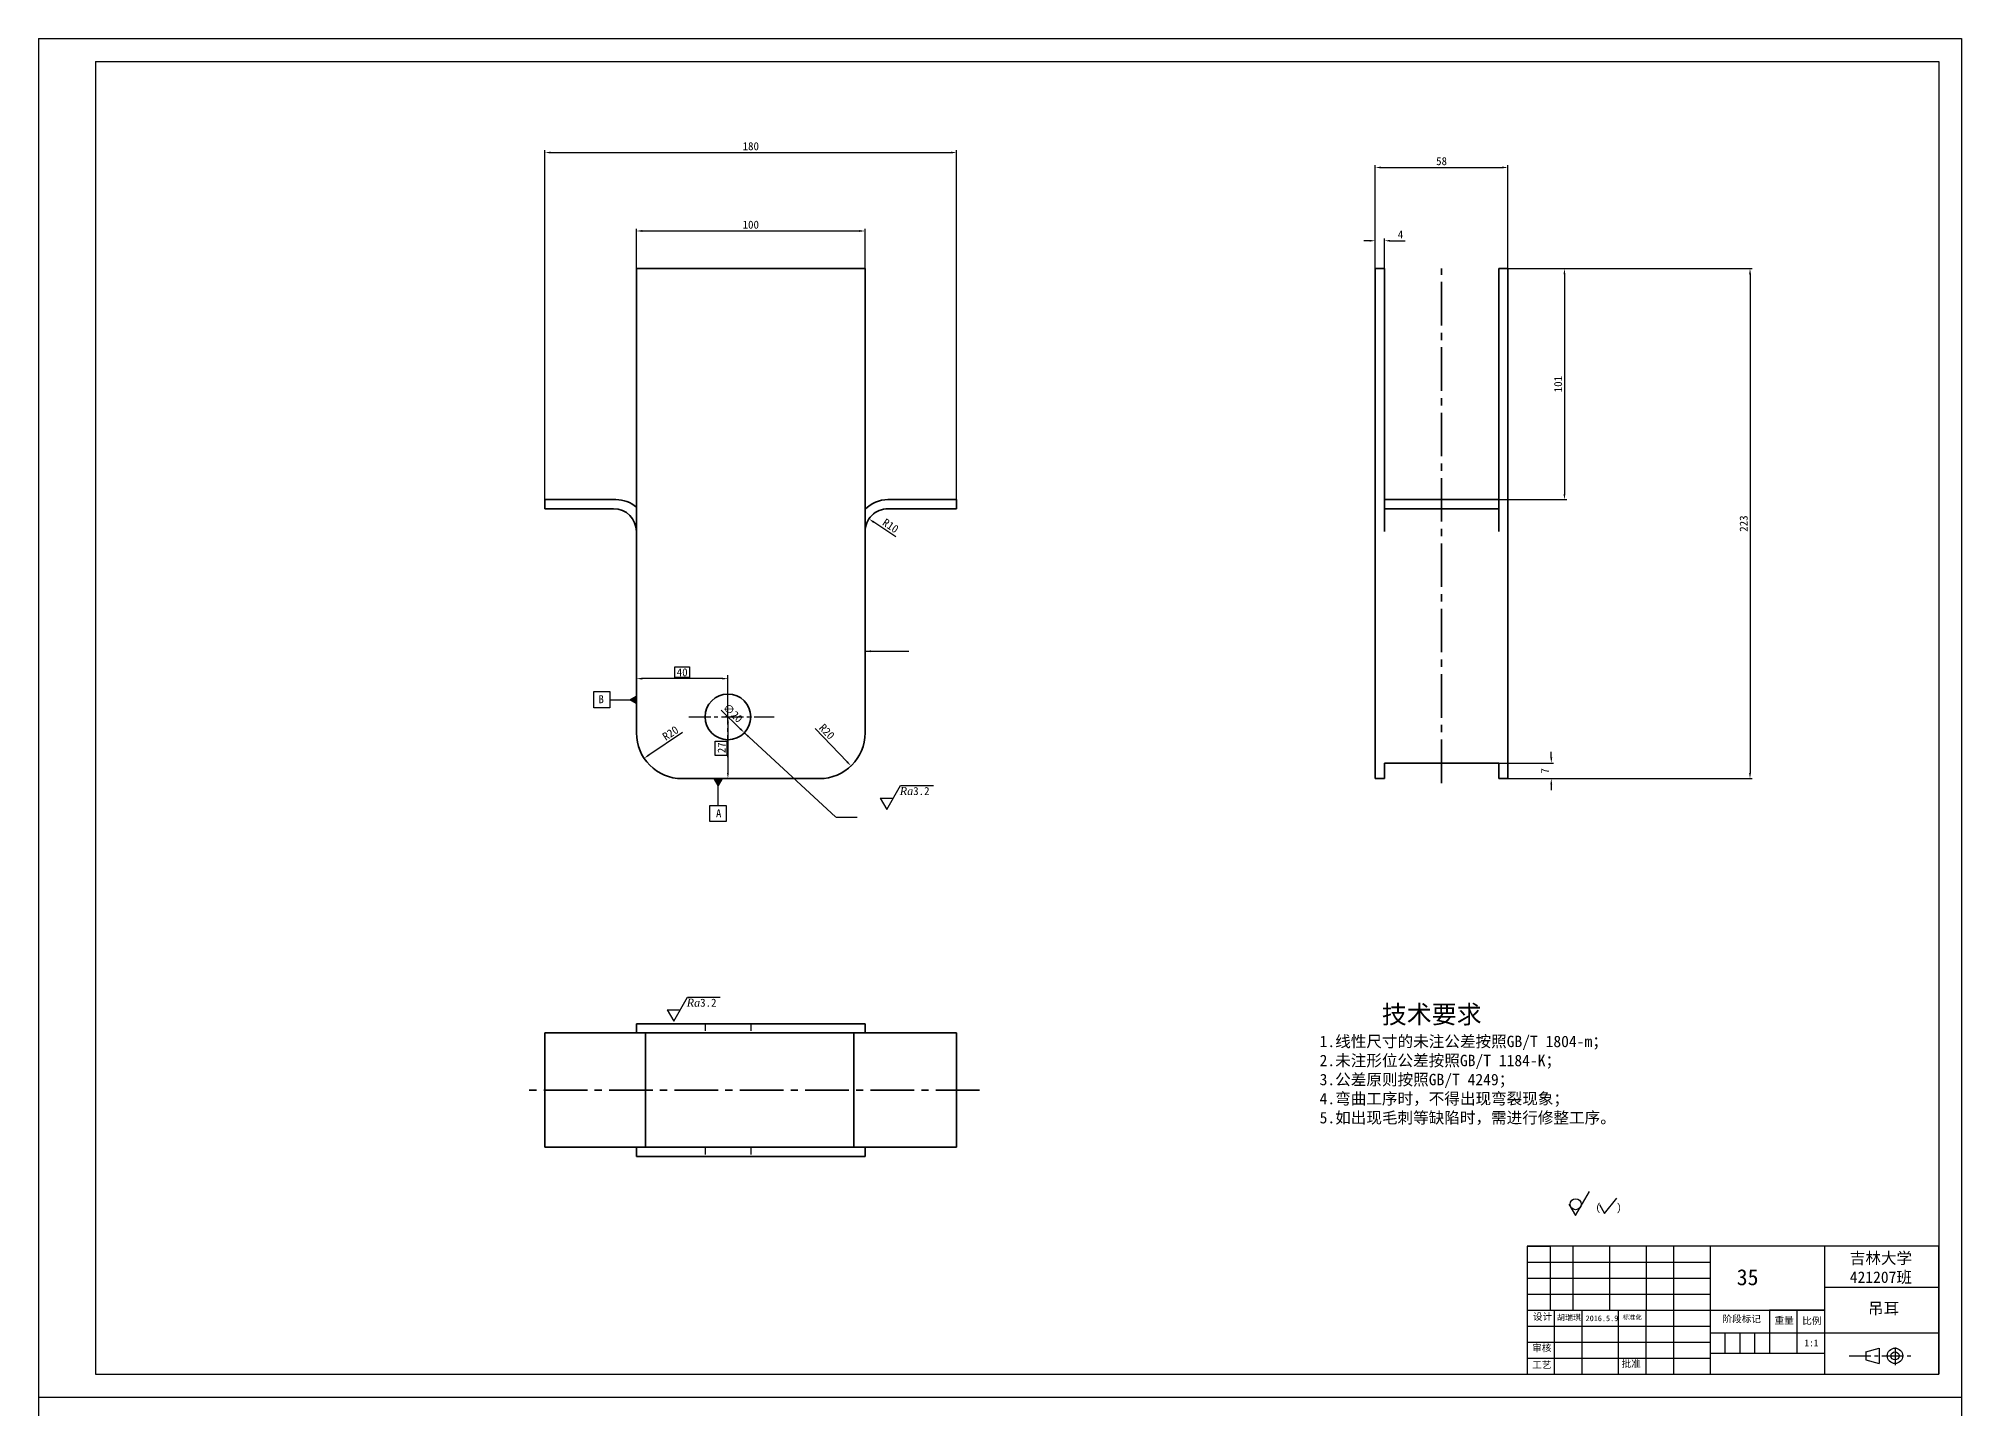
# Model space of a CAD drawing. Header units: millimetres. Extents: x -4667 to 8941, y -1665 to 5310.
# Drawn here: x 6279 to 7120, y 4711 to 5310 of the extents above; entities that cross this region are included whole.
import ezdxf

# ---------------------------------------------------------------- set-up
doc = ezdxf.new("R2010")
doc.units = ezdxf.units.MM
for name, pattern in [('ACAD_ISO02W100', [15, 12, -3]), ('CENTER2', [28.575, 19.05, -3.175, 3.175, -3.175]), ('DASHED2', [9.525, 6.35, -3.175])]:
    doc.linetypes.add(name, pattern=pattern)
for name, color, linetype in [('图层1', 7, 'CONTINUOUS'), ('尺寸', 4, 'CONTINUOUS'), ('尺寸标注', 3, 'CONTINUOUS'), ('文字', 3, 'CONTINUOUS'), ('点划线', 6, 'CENTER2'), ('细实线', 3, 'CONTINUOUS'), ('虚线', 4, 'DASHED2')]:
    doc.layers.add(name, color=color, linetype=linetype)
doc.layers.add('粗实线', color=2, linetype='CONTINUOUS', lineweight=30)
doc.styles.get("Standard").update_dxf_attribs({"font": '', "height": 3.5})
doc.styles.get('Standard').set_extended_font_data('SimSun')
doc.dimstyles.new('无偏差', dxfattribs={"dimtxt": 3.5, "dimasz": 2.5, "dimexe": 1, "dimexo": 0, "dimgap": 1, "dimtad": 1, "dimtoh": 1, "dimdec": 0, "dimzin": 0, "dimdsep": 46, "dimtxsty": 'Standard', "dimcen": 2.5, "dimclrd": 256, "dimadec": 0, "dimazin": 0, "dimtfac": 1, "dimtdec": 0, "dimtofl": 0, "dimtmove": 0, "dimatfit": 3, "dimfxl": 1, "dimtolj": 1, "dimtzin": 0, "dimarcsym": 0})
doc.dimstyles.new('无偏差$0', dxfattribs={"dimtxt": 3.5, "dimasz": 2.5, "dimexe": 1, "dimexo": 0, "dimgap": 1, "dimtad": 1, "dimtoh": 1, "dimdec": 0, "dimzin": 0, "dimdsep": 46, "dimtxsty": 'Standard', "dimcen": 2.5, "dimclrd": 256, "dimadec": 0, "dimazin": 0, "dimtfac": 1, "dimtdec": 0, "dimtofl": 0, "dimtmove": 0, "dimatfit": 3, "dimfxl": 1, "dimtolj": 1, "dimtzin": 0, "dimarcsym": 0})

# ---------------------------------------------------------------- blocks, each defined once
blk = doc.blocks.new('*D220')
at = {"layer": '尺寸', "color": 0, "lineweight": -2, "ltscale": 0.5}
for p, q in [((6540.71, 5006.51), (6540.71, 5031.22)), ((6580.71, 5013.51), (6580.71, 5031.22))]:
    blk.add_line(p, q, dxfattribs=at)
at = {"layer": '尺寸', "lineweight": -2, "ltscale": 0.5}
blk.add_line((6578.21, 5030.22), (6543.21, 5030.22), dxfattribs=at)
at = {"layer": '尺寸', "ltscale": 0.5}
for points in [[(6543.21, 5030.64), (6543.21, 5029.81), (6540.71, 5030.22)], [(6578.21, 5030.64), (6578.21, 5029.81), (6580.71, 5030.22)]]:
    blk.add_solid(points, dxfattribs=at)
at = {"layer": '尺寸', "color": 0, "ltscale": 0.5, "insert": (6560.71, 5032.97), "char_height": 3.5, "attachment_point": 5}
blk.add_mtext('\\A1;40', dxfattribs=at)
blk = doc.blocks.new('*D221')
at = {"layer": '尺寸', "color": 0, "lineweight": -2, "ltscale": 0.5}
for p, q in [((6580.71, 5013.51), (6579.71, 5013.51)), ((6560.71, 4986.51), (6581.71, 4986.51))]:
    blk.add_line(p, q, dxfattribs=at)
at = {"layer": '尺寸', "lineweight": -2, "ltscale": 0.5}
blk.add_line((6580.71, 5011.01), (6580.71, 4989.01), dxfattribs=at)
at = {"layer": '尺寸', "ltscale": 0.5}
for points in [[(6580.29, 5011.01), (6581.12, 5011.01), (6580.71, 5013.51)], [(6580.29, 4989.01), (6581.12, 4989.01), (6580.71, 4986.51)]]:
    blk.add_solid(points, dxfattribs=at)
at = {"layer": '尺寸', "color": 0, "ltscale": 0.5, "insert": (6577.96, 5000.01), "char_height": 3.5, "attachment_point": 5, "rotation": 90}
blk.add_mtext('\\A1;27', dxfattribs=at)
blk = doc.blocks.new('*D222')
at = {"layer": '尺寸', "lineweight": -2, "ltscale": 0.5}
blk.add_line((6560.88, 5006.63), (6546.15, 4996.79), dxfattribs=at)
at = {"layer": '尺寸', "ltscale": 0.5}
blk.add_solid([(6545.92, 4997.14), (6546.38, 4996.45), (6544.07, 4995.41)], dxfattribs=at)
at = {"layer": '尺寸', "color": 0, "ltscale": 0.5, "insert": (6555.59, 5006.4), "char_height": 3.5, "attachment_point": 5, "rotation": 33.73698}
blk.add_mtext('\\A1;R20', dxfattribs=at)
blk = doc.blocks.new('*D223')
at = {"layer": '尺寸', "lineweight": -2, "ltscale": 0.5}
blk.add_line((6618.87, 5008.43), (6632.8, 4993.87), dxfattribs=at)
at = {"layer": '尺寸', "ltscale": 0.5}
blk.add_solid([(6633.11, 4994.16), (6632.5, 4993.58), (6634.53, 4992.06)], dxfattribs=at)
at = {"layer": '尺寸', "color": 0, "ltscale": 0.5, "insert": (6623.99, 5007.06), "char_height": 3.5, "attachment_point": 5, "rotation": 313.73544}
blk.add_mtext('\\A1;R20', dxfattribs=at)
blk = doc.blocks.new('*D224')
at = {"layer": '尺寸', "lineweight": -2, "ltscale": 0.5}
blk.add_line((6654.08, 5092.26), (6644.47, 5098.67), dxfattribs=at)
at = {"layer": '尺寸', "ltscale": 0.5}
blk.add_solid([(6644.7, 5099.02), (6644.23, 5098.33), (6642.39, 5100.06)], dxfattribs=at)
at = {"layer": '尺寸', "color": 0, "ltscale": 0.5, "insert": (6651.84, 5097.06), "char_height": 3.5, "attachment_point": 5, "rotation": 326.31147}
blk.add_mtext('\\A1;R10', dxfattribs=at)
blk = doc.blocks.new('*D225')
at = {"layer": '尺寸', "color": 0, "lineweight": -2, "ltscale": 0.5}
for p, q in [((6540.71, 5209.51), (6540.71, 5226.94)), ((6640.71, 5209.51), (6640.71, 5226.94))]:
    blk.add_line(p, q, dxfattribs=at)
at = {"layer": '尺寸', "lineweight": -2, "ltscale": 0.5}
blk.add_line((6543.21, 5225.94), (6638.21, 5225.94), dxfattribs=at)
at = {"layer": '尺寸', "ltscale": 0.5}
for points in [[(6543.21, 5226.36), (6543.21, 5225.53), (6540.71, 5225.94)], [(6638.21, 5226.36), (6638.21, 5225.53), (6640.71, 5225.94)]]:
    blk.add_solid(points, dxfattribs=at)
at = {"layer": '尺寸', "color": 0, "ltscale": 0.5, "insert": (6590.71, 5228.69), "char_height": 3.5, "attachment_point": 5}
blk.add_mtext('\\A1;100', dxfattribs=at)
blk = doc.blocks.new('*D226')
at = {"layer": '尺寸', "color": 0, "lineweight": -2, "ltscale": 0.5}
for p, q in [((6500.71, 5108.51), (6500.71, 5261.23)), ((6680.71, 5108.51), (6680.71, 5261.23))]:
    blk.add_line(p, q, dxfattribs=at)
at = {"layer": '尺寸', "lineweight": -2, "ltscale": 0.5}
blk.add_line((6503.21, 5260.23), (6678.21, 5260.23), dxfattribs=at)
at = {"layer": '尺寸', "ltscale": 0.5}
for points in [[(6503.21, 5260.65), (6503.21, 5259.82), (6500.71, 5260.23)], [(6678.21, 5260.65), (6678.21, 5259.82), (6680.71, 5260.23)]]:
    blk.add_solid(points, dxfattribs=at)
at = {"layer": '尺寸', "color": 0, "ltscale": 0.5, "insert": (6590.71, 5262.98), "char_height": 3.5, "attachment_point": 5}
blk.add_mtext('\\A1;180', dxfattribs=at)
blk = doc.blocks.new('*D227')
at = {"layer": '尺寸', "color": 0, "lineweight": -2, "ltscale": 0.5}
for p, q in [((6863.8, 5209.51), (6863.8, 5222.68)), ((6867.8, 5209.51), (6867.8, 5222.68))]:
    blk.add_line(p, q, dxfattribs=at)
at = {"layer": '尺寸', "lineweight": -2, "ltscale": 0.5}
for p, q in [((6861.3, 5221.68), (6858.8, 5221.68)), ((6870.3, 5221.68), (6876.93, 5221.68))]:
    blk.add_line(p, q, dxfattribs=at)
at = {"layer": '尺寸', "ltscale": 0.5}
for points in [[(6861.3, 5222.09), (6861.3, 5221.26), (6863.8, 5221.68)], [(6870.3, 5222.09), (6870.3, 5221.26), (6867.8, 5221.68)]]:
    blk.add_solid(points, dxfattribs=at)
at = {"layer": '尺寸', "color": 0, "ltscale": 0.5, "insert": (6874.86, 5224.43), "char_height": 3.5, "attachment_point": 5}
blk.add_mtext('\\A1;4', dxfattribs=at)
blk = doc.blocks.new('*D228')
at = {"layer": '尺寸', "color": 0, "lineweight": -2, "ltscale": 0.5}
for p, q in [((6863.8, 5209.51), (6863.8, 5254.7)), ((6921.8, 5209.51), (6921.8, 5254.7))]:
    blk.add_line(p, q, dxfattribs=at)
at = {"layer": '尺寸', "lineweight": -2, "ltscale": 0.5}
blk.add_line((6866.3, 5253.7), (6919.3, 5253.7), dxfattribs=at)
at = {"layer": '尺寸', "ltscale": 0.5}
for points in [[(6866.3, 5254.12), (6866.3, 5253.29), (6863.8, 5253.7)], [(6919.3, 5254.12), (6919.3, 5253.29), (6921.8, 5253.7)]]:
    blk.add_solid(points, dxfattribs=at)
at = {"layer": '尺寸', "color": 0, "ltscale": 0.5, "insert": (6892.8, 5256.45), "char_height": 3.5, "attachment_point": 5}
blk.add_mtext('\\A1;58', dxfattribs=at)
blk = doc.blocks.new('*D229')
at = {"layer": '尺寸', "color": 0, "lineweight": -2, "ltscale": 0.5}
for p, q in [((6921.8, 5209.51), (7028.69, 5209.51)), ((6921.8, 4986.51), (7028.69, 4986.51))]:
    blk.add_line(p, q, dxfattribs=at)
at = {"layer": '尺寸', "lineweight": -2, "ltscale": 0.5}
blk.add_line((7027.69, 5207.01), (7027.69, 4989.01), dxfattribs=at)
at = {"layer": '尺寸', "ltscale": 0.5}
for points in [[(7027.27, 5207.01), (7028.11, 5207.01), (7027.69, 5209.51)], [(7027.27, 4989.01), (7028.11, 4989.01), (7027.69, 4986.51)]]:
    blk.add_solid(points, dxfattribs=at)
at = {"layer": '尺寸', "color": 0, "ltscale": 0.5, "insert": (7024.94, 5098.01), "char_height": 3.5, "attachment_point": 5, "rotation": 90}
blk.add_mtext('\\A1;223', dxfattribs=at)
blk = doc.blocks.new('*D230')
at = {"layer": '尺寸', "color": 0, "lineweight": -2, "ltscale": 0.5}
for p, q in [((6921.8, 5209.51), (6947.54, 5209.51)), ((6917.8, 5108.51), (6947.54, 5108.51))]:
    blk.add_line(p, q, dxfattribs=at)
at = {"layer": '尺寸', "lineweight": -2, "ltscale": 0.5}
blk.add_line((6946.54, 5207.01), (6946.54, 5111.01), dxfattribs=at)
at = {"layer": '尺寸', "ltscale": 0.5}
for points in [[(6946.12, 5207.01), (6946.95, 5207.01), (6946.54, 5209.51)], [(6946.12, 5111.01), (6946.95, 5111.01), (6946.54, 5108.51)]]:
    blk.add_solid(points, dxfattribs=at)
at = {"layer": '尺寸', "color": 0, "ltscale": 0.5, "insert": (6943.79, 5159.01), "char_height": 3.5, "attachment_point": 5, "rotation": 90}
blk.add_mtext('\\A1;101', dxfattribs=at)
blk = doc.blocks.new('*D231')
at = {"layer": '尺寸', "lineweight": -2, "ltscale": 0.5}
for p, q in [((6940.78, 4995.78), (6940.78, 4998.28)), ((6940.78, 4984.01), (6940.78, 4981.51))]:
    blk.add_line(p, q, dxfattribs=at)
at = {"layer": '尺寸', "color": 0, "lineweight": -2, "ltscale": 0.5}
for p, q in [((6917.8, 4993.28), (6941.78, 4993.28)), ((6921.8, 4986.51), (6941.78, 4986.51))]:
    blk.add_line(p, q, dxfattribs=at)
at = {"layer": '尺寸', "ltscale": 0.5}
for points in [[(6940.37, 4995.78), (6941.2, 4995.78), (6940.78, 4993.28)], [(6940.37, 4984.01), (6941.2, 4984.01), (6940.78, 4986.51)]]:
    blk.add_solid(points, dxfattribs=at)
at = {"layer": '尺寸', "color": 0, "ltscale": 0.5, "insert": (6938.03, 4989.9), "char_height": 3.5, "attachment_point": 5, "rotation": 90}
blk.add_mtext('\\A1;7', dxfattribs=at)
blk = doc.blocks.new('*D244')
at = {"layer": '尺寸', "lineweight": -2, "ltscale": 0.5}
blk.add_line((6577.71, 5016.41), (6586.1, 5008.3), dxfattribs=at)
at = {"layer": '尺寸', "ltscale": 0.5}
blk.add_solid([(6586.39, 5008.6), (6585.81, 5008), (6587.89, 5006.56)], dxfattribs=at)
at = {"layer": '尺寸', "color": 0, "ltscale": 0.5, "insert": (6582.92, 5015.2), "char_height": 3.5, "attachment_point": 5, "rotation": 315.95888}
blk.add_mtext('\\A1;∅20', dxfattribs=at)

msp = doc.modelspace()

# ---------------------------------------------------------------- hatches: boundary and pattern name
at = {"layer": '文字', "ltscale": 0.5}
for points in [[(6537.76, 5021.02), (6540.53, 5019.41), (6540.53, 5022.62)], [(6576.38, 4983.49), (6577.98, 4986.27), (6574.78, 4986.27)]]:
    msp.add_hatch(color=256, dxfattribs=at).paths.add_polyline_path(points)

# ---------------------------------------------------------------- linework, layer by layer
at = {"layer": '尺寸标注', "ltscale": 0.5}
for points in [[(6557.47, 5035.35), (6563.98, 5035.35), (6563.98, 5030.69), (6557.47, 5030.69)], [(6575.19, 5002.85), (6580.18, 5002.85), (6580.18, 4996.67), (6575.19, 4996.67)]]:
    msp.add_lwpolyline(points, close=True, dxfattribs=at)
at = {"layer": '文字', "ltscale": 0.5}
for p, q in [((6650.54, 5042.21), (6659.86, 5042.21)), ((6529.08, 5021.02), (6537.76, 5021.02)), ((6537.76, 5021.02), (6540.53, 5022.62)), ((6540.53, 5019.41), (6537.76, 5021.02)), ((6540.53, 5019.41), (6540.53, 5022.62)), ((6577.98, 4986.27), (6574.78, 4986.27)), ((6576.38, 4983.49), (6574.78, 4986.27)), ((6577.98, 4986.27), (6576.38, 4983.49)), ((6576.38, 4974.82), (6576.38, 4983.49)), ((6650.19, 4973), (6656.25, 4983.5)), ((6656.25, 4983.5), (6670.57, 4983.5)), ((6647.3, 4978), (6653.07, 4978)), ((6647.3, 4978), (6650.19, 4973)), ((6627.99, 4969.6), (6637.3, 4969.6)), ((6557.01, 4880.46), (6563.07, 4890.96)), ((6563.07, 4890.96), (6577.39, 4890.96)), ((6554.12, 4885.46), (6559.9, 4885.46)), ((6554.12, 4885.46), (6557.01, 4880.46)), ((6951.41, 4795.52), (6957.48, 4806.02)), ((6948.53, 4800.52), (6951.41, 4795.52))]:
    msp.add_line(p, q, dxfattribs=at)
for points in [[(6522.08, 5017.46), (6522.08, 5024.62), (6529.08, 5024.62), (6529.08, 5017.46)], [(6579.94, 4967.82), (6572.78, 4967.82), (6572.78, 4974.82), (6579.94, 4974.82)]]:
    msp.add_lwpolyline(points, close=True, dxfattribs=at)
at = {"layer": '点划线', "lineweight": 35}
for p, q in [((6892.8, 4984.58), (6892.8, 5209.51)), ((6690.7, 4850.36), (6492.95, 4850.36))]:
    msp.add_line(p, q, dxfattribs=at)
at = {"layer": '点划线', "ltscale": 0.5}
for p, q in [((6580.71, 4995.93), (6580.71, 5031.71)), ((6563.65, 5013.51), (6600.92, 5013.51)), ((7091.1, 4737.81), (7091.1, 4730.01)), ((7071.04, 4734.14), (7098.45, 4734.14))]:
    msp.add_line(p, q, dxfattribs=at)
at = {"layer": '粗实线'}
for p, q in [((6304.2, 5300.11), (7110.2, 5300.11)), ((6304.2, 5300.11), (6304.2, 4726.11)), ((7110.2, 5300.11), (7110.2, 4726.11)), ((6304.2, 4726.11), (7110.2, 4726.11))]:
    msp.add_line(p, q, dxfattribs=at)
at = {"layer": '粗实线', "lineweight": 35}
for p, q in [((6540.71, 5209.51), (6640.71, 5209.51)), ((6540.71, 5006.51), (6540.71, 5209.51)), ((6640.71, 5209.51), (6640.71, 5006.51)), ((6863.8, 5006.51), (6863.8, 5209.51)), ((6867.8, 5108.51), (6867.8, 5209.51)), ((6917.8, 5108.51), (6917.8, 5209.51)), ((6921.8, 5006.51), (6921.8, 5209.51)), ((6531.71, 5108.51), (6500.71, 5108.51)), ((6650.71, 5108.51), (6680.71, 5108.51)), ((6867.8, 5108.51), (6917.8, 5108.51)), ((6530.71, 5104.51), (6500.71, 5104.51)), ((6650.71, 5104.51), (6680.71, 5104.51)), ((6917.8, 5104.51), (6867.8, 5104.51)), ((6863.8, 4986.51), (6863.8, 5006.51)), ((6921.8, 4986.51), (6921.8, 5006.51)), ((6917.8, 4993.28), (6867.8, 4993.28)), ((6620.71, 4986.51), (6560.71, 4986.51)), ((6640.71, 4879.36), (6540.71, 4879.36)), ((6530.71, 4875.36), (6500.71, 4875.36)), ((6500.71, 4875.36), (6500.71, 4825.36)), ((6640.71, 4875.36), (6540.71, 4875.36)), ((6544.71, 4875.36), (6544.71, 4825.36)), ((6635.71, 4875.36), (6635.71, 4825.36)), ((6649.71, 4875.36), (6680.71, 4875.36)), ((6680.71, 4825.36), (6680.71, 4875.36)), ((6530.71, 4825.36), (6500.71, 4825.36)), ((6640.71, 4825.36), (6540.71, 4825.36)), ((6640.71, 4821.36), (6540.71, 4821.36)), ((6649.71, 4825.36), (6680.71, 4825.36))]:
    msp.add_line(p, q, dxfattribs=at)
at = {"layer": '粗实线', "lineweight": 35, "ltscale": 0.1}
for p, q in [((6863.8, 5209.51), (6867.8, 5209.51)), ((6917.8, 5209.51), (6921.8, 5209.51)), ((6500.71, 5108.51), (6500.71, 5104.51)), ((6680.71, 5104.51), (6680.71, 5108.51)), ((6867.8, 5104.51), (6867.8, 5108.51)), ((6917.8, 5108.51), (6917.8, 5104.51)), ((6863.8, 4986.51), (6867.8, 4986.51)), ((6917.8, 4986.51), (6921.8, 4986.51)), ((6540.71, 4875.36), (6540.71, 4879.36)), ((6640.71, 4875.36), (6640.71, 4879.36)), ((6540.71, 4821.36), (6540.71, 4825.36)), ((6640.71, 4821.36), (6640.71, 4825.36))]:
    msp.add_line(p, q, dxfattribs=at)
at = {"layer": '粗实线', "lineweight": 35, "ltscale": 0.25}
for p, q in [((6867.8, 5104.51), (6867.8, 5094.51)), ((6917.8, 5094.51), (6917.8, 5104.51)), ((6540.71, 4875.36), (6530.71, 4875.36)), ((6530.71, 4825.36), (6540.71, 4825.36))]:
    msp.add_line(p, q, dxfattribs=at)
at = {"layer": '粗实线', "lineweight": 35, "ltscale": 0.169281}
for p, q in [((6867.8, 4993.28), (6867.8, 4986.51)), ((6917.8, 4986.51), (6917.8, 4993.28))]:
    msp.add_line(p, q, dxfattribs=at)
at = {"layer": '粗实线', "lineweight": 35, "ltscale": 0.225}
for p, q in [((6649.71, 4875.36), (6640.71, 4875.36)), ((6640.71, 4825.36), (6649.71, 4825.36))]:
    msp.add_line(p, q, dxfattribs=at)
at = {"layer": '粗实线', "color": 2, "linetype": 'Continuous', "lineweight": 30}
for p, q in [((6930.25, 4782.1), (6930.25, 4726.11)), ((7110.2, 4782.1), (6930.25, 4782.1)), ((6930.25, 4782.1), (6940.25, 4782.1)), ((6930.25, 4782.1), (6930.25, 4775.1)), ((6940.25, 4782.1), (6940.25, 4754.1)), ((6950.25, 4782.1), (6950.25, 4754.1)), ((6966.24, 4782.1), (6966.24, 4754.1)), ((6982.24, 4782.1), (6982.24, 4754.1)), ((6994.23, 4782.1), (6994.23, 4726.11)), ((7010.23, 4782.1), (7010.23, 4726.11)), ((7060.21, 4782.1), (7060.21, 4726.11)), ((7110.2, 4726.11), (7110.2, 4782.1)), ((7110.2, 4726.11), (7110.2, 4782.1)), ((6930.25, 4761.1), (7010.23, 4761.1)), ((7110.2, 4764.1), (7060.21, 4764.1)), ((6930.25, 4754.1), (7060.21, 4754.1)), ((6942.25, 4726.11), (6942.25, 4754.1)), ((6954.24, 4726.11), (6954.24, 4754.1)), ((6970.24, 4726.11), (6970.24, 4754.1)), ((6982.24, 4726.11), (6982.24, 4754.1)), ((7036.22, 4754.1), (7036.22, 4735.11)), ((7060.21, 4754.1), (7036.22, 4754.1)), ((7048.22, 4754.1), (7048.22, 4735.11)), ((6930.25, 4747.11), (7010.23, 4747.11)), ((7110.2, 4744.11), (7010.23, 4744.11)), ((7016.73, 4744.11), (7016.73, 4735.11)), ((7023.22, 4744.11), (7023.22, 4735.11)), ((7029.72, 4744.11), (7029.72, 4735.11)), ((7110.2, 4726.11), (7110.2, 4744.11)), ((7060.21, 4735.11), (7010.23, 4735.11)), ((6930.25, 4726.11), (6942.25, 4726.11))]:
    msp.add_line(p, q, dxfattribs=at)
at = {"layer": '粗实线', "ltscale": 0.5}
for p, q in [((7078.37, 4735.89), (7084.18, 4737.5)), ((7078.37, 4735.89), (7078.37, 4732.39)), ((7084.18, 4737.5), (7084.18, 4730.78)), ((7078.37, 4732.39), (7084.18, 4730.78))]:
    msp.add_line(p, q, dxfattribs=at)
at = {"layer": '粗实线', "lineweight": 35}
msp.add_circle((6580.71, 5013.51), 10, dxfattribs=at)
at = {"layer": '粗实线', "ltscale": 0.5}
for radius in [3.36, 1.75]:
    msp.add_circle((7091.1, 4734.14), radius, dxfattribs=at)
at = {"layer": '粗实线', "lineweight": 35}
for centre, radius, start, end in [((6531.71, 5094.51), 14, 49.9948, 90), ((6650.71, 5094.51), 14, 90, 135.58469), ((6530.71, 5094.51), 10, 0, 90), ((6650.71, 5094.51), 10, 90, 180.00001), ((6560.71, 5006.51), 20, 180.00001, 270), ((6620.71, 5006.51), 20, 270, 0)]:
    msp.add_arc(centre, radius, start, end, dxfattribs=at)
at = {"layer": '细实线'}
for p, q in [((6279.2, 5310.11), (7120.2, 5310.11)), ((6279.2, 5310.11), (6279.2, 4716.11)), ((7120.2, 5310.11), (7120.2, 4716.11)), ((6279.2, 4716.11), (7120.2, 4716.11)), ((6279.2, 4716.11), (6279.2, 4122.11)), ((6279.2, 4716.11), (7120.2, 4716.11)), ((7120.2, 4716.11), (7120.2, 4122.11))]:
    msp.add_line(p, q, dxfattribs=at)
at = {"layer": '细实线', "ltscale": 0.5}
for p, q in [((6964.03, 4796.34), (6969.5, 4803.11)), ((6961.87, 4800.38), (6964.03, 4796.34))]:
    msp.add_line(p, q, dxfattribs=at)
at = {"layer": '细实线', "color": 3, "linetype": 'Continuous', "lineweight": -3}
for p, q in [((6930.25, 4775.1), (7010.23, 4775.1)), ((6930.25, 4768.1), (7010.23, 4768.1)), ((6930.25, 4740.11), (7010.23, 4740.11)), ((6930.25, 4733.11), (7010.23, 4733.11))]:
    msp.add_line(p, q, dxfattribs=at)
at = {"layer": '细实线', "ltscale": 0.5}
msp.add_circle((6951.44, 4800.44), 2.42, dxfattribs=at)
at = {"layer": '虚线', "ltscale": 0.5}
for p, q in [((6570.71, 4879.36), (6570.71, 4875.36)), ((6590.71, 4879.36), (6590.71, 4875.36)), ((6570.71, 4825.36), (6570.71, 4821.36)), ((6590.71, 4825.36), (6590.71, 4821.36))]:
    msp.add_line(p, q, dxfattribs=at)

# ---------------------------------------------------------------- texts
at = {"layer": '图层1', "color": 3, "linetype": 'ACAD_ISO02W100', "lineweight": -3, "insert": (7071.31, 4779.38), "char_height": 2.4992, "width": 45.6676, "attachment_point": 1}
msp.add_mtext('{\\fSimSun|b0|i0|c134|p2;\\H2x;吉林大学\\P421207班}', dxfattribs=at)
at = {"layer": '图层1', "color": 3, "linetype": 'Continuous', "lineweight": -3, "attachment_point": 1}
for s, insert, char_height, width in [('35', (7021.88, 4772.03), 6.998, 42.8123), ('{\\fSimSun|b0|i0|c134|p2;2016.5.9}', (6955.79, 4751.81), 2.4992, 14.8397), ('{\\fSimSun|b0|i0|c134|p2;阶段标记}', (7015.66, 4751.78), 2.9991, 23.5644), ('{\\fSimSun|b0|i0|c134|p2;\\H1.667x;吊耳}', (7079.28, 4757.37), 2.9991, 45.8271), ('{\\fSimSun|b0|i0|c134|p2;重量}', (7038.38, 4751.18), 2.9991, 9.8586), ('{\\fSimSun|b0|i0|c134|p2;比例}', (7050.53, 4750.94), 2.9991, 10.4597), ('{\\fSimSun|b0|i0|c134|p2;1:1}', (7051.49, 4741.33), 2.9991, 10.2192)]:
    msp.add_mtext(s, dxfattribs=dict(at, insert=insert, char_height=char_height, width=width))
at = {"layer": '尺寸', "ltscale": 0.5, "char_height": 3.5, "width": 18.064, "attachment_point": 1}
for insert in [(6655.87, 4982.84), (6562.69, 4890.3)]:
    msp.add_mtext('{\\fTimes New Roman|b0|i1|c238|p18;Ra}3.2', dxfattribs=dict(at, insert=insert))
at = {"layer": '文字', "ltscale": 0.5, "char_height": 3.5, "width": 4.6861, "attachment_point": 1}
for s, insert in [('B', (6524.1, 5022.99)), ('A', (6575.47, 4973.09))]:
    msp.add_mtext(s, dxfattribs=dict(at, insert=insert))
at = {"layer": '文字', "linetype": 'Continuous', "lineweight": -3, "insert": (6839.47, 4887.46), "char_height": 2.4992, "width": 154.1638, "attachment_point": 1}
msp.add_mtext('{\\fSimSun|b0|i0|c134|p54;\\H2x;        \\H1.601x;技术要求\\P\\fSimSun|b0|i0|c134|p2;\\H0.6248x;1.线性尺寸的未注公差按照GB/T 1804-m；\\P2.未注形位公差按照GB/T 1184-K；\\P3.公差原则按照GB/T 4249；\\P\\H0.9997x;4.弯曲工序时，不得出现弯裂现象；\\P5.如出现毛刺等缺陷时，需进行修整工序。}', dxfattribs=at)
at = {"layer": '粗实线', "color": 3, "linetype": 'Continuous', "lineweight": -3, "attachment_point": 1}
for s, insert, char_height, width in [('{\\fSimSun|b0|i0|c134|p54;\\H1.2x;设计}', (6932.76, 4752.8), 2.4992, 10.6329), ('{\\fSimSun|b0|i0|c134|p2;标准化}', (6971.97, 4751.97), 1.9994, 10.27), ('{\\fSimSun|b0|i0|c134|p54;审核}', (6932.43, 4739.08), 2.9991, 10.1899), ('{\\fSimSun|b0|i0|c134|p54;工艺}', (6932.43, 4731.66), 2.9991, 10.0791), ('{\\fSimSun|b0|i0|c134|p54;批准}', (6971.53, 4732.22), 2.9991, 9.4146)]:
    msp.add_mtext(s, dxfattribs=dict(at, insert=insert, char_height=char_height, width=width))
at = {"layer": '细实线', "ltscale": 0.5, "insert": (6960.14, 4800.75), "char_height": 3.5, "attachment_point": 1}
msp.add_mtext_dynamic_manual_height_columns('{\\H0.95833x;(   )}', width=19.5269, gutter_width=17.5, heights=[0], dxfattribs=at)
at = {"layer": '细实线', "insert": (6943.25, 4752.16), "char_height": 2.5, "width": 15.0266, "attachment_point": 1}
msp.add_mtext('胡瑞琪{\\fￋￎￌﾣﾤ|b0|i0|c134|p2; }', dxfattribs=at)

# ---------------------------------------------------------------- dimensions: what is measured, and where the dimension line sits
at = {"layer": '尺寸', "ltscale": 0.5}
for base, p1, p2, picture, middle in [((6680.71, 5260.23), (6500.71, 5108.51), (6680.71, 5108.51), '*D226', (6590.71, 5262.98)), ((6921.8, 5253.7), (6863.8, 5209.51), (6921.8, 5209.51), '*D228', (6892.8, 5256.45)), ((6640.71, 5225.94), (6540.71, 5209.51), (6640.71, 5209.51), '*D225', (6590.71, 5228.69)), ((6867.8, 5221.68), (6863.8, 5209.51), (6867.8, 5209.51), '*D227', (6874.86, 5224.43)), ((6540.71, 5030.22), (6580.71, 5013.51), (6540.71, 5006.51), '*D220', (6560.71, 5032.97))]:
    dim = msp.add_linear_dim(base=base, p1=p1, p2=p2, dimstyle='无偏差$0', dxfattribs=at)
    dim.commit()
    dim.dimension.update_dxf_attribs({"geometry": picture, "text_midpoint": middle})
for base, p1, p2, picture, middle in [((6946.54, 5108.51), (6921.8, 5209.51), (6917.8, 5108.51), '*D230', (6943.79, 5159.01)), ((7027.69, 4986.51), (6921.8, 5209.51), (6921.8, 4986.51), '*D229', (7024.94, 5098.01)), ((6580.71, 4986.51), (6580.71, 5013.51), (6560.71, 4986.51), '*D221', (6577.96, 5000.01)), ((6940.78, 4986.51), (6917.8, 4993.28), (6921.8, 4986.51), '*D231', (6938.03, 4989.9))]:
    dim = msp.add_linear_dim(base=base, p1=p1, p2=p2, angle=90, dimstyle='无偏差$0', dxfattribs=at)
    dim.commit()
    dim.dimension.update_dxf_attribs({"geometry": picture, "text_midpoint": middle})
for center, mpoint, picture, middle in [((6650.71, 5094.51), (6642.39, 5100.06), '*D224', (6650.31, 5094.77)), ((6560.71, 5006.51), (6544.07, 4995.41), '*D222', (6557.12, 5004.11)), ((6620.71, 5006.51), (6634.53, 4992.06), '*D223', (6622, 5005.16))]:
    dim = msp.add_radius_dim(center=center, mpoint=mpoint, dimstyle='无偏差', dxfattribs=at)
    dim.commit()
    dim.dimension.update_dxf_attribs({"geometry": picture, "text_midpoint": middle, "dimtype": 164})
dim = msp.add_diameter_dim_2p(p1=(6573.52, 5020.46), p2=(6587.89, 5006.56), dimstyle='无偏差', dxfattribs=at)
dim.commit()
dim.dimension.update_dxf_attribs({"geometry": '*D244', "text_midpoint": (6581, 5013.23), "dimtype": 163})

# ---------------------------------------------------------------- leaders
for points in [[(6640.71, 5042.2), (6650.72, 5042.21)], [(6587.89, 5006.56), (6627.96, 4969.59)]]:
    msp.add_leader(points, dimstyle='无偏差', override={"dimgap": 1, "dimtad": 0}, dxfattribs=at)

doc.saveas('drawing.dxf')
